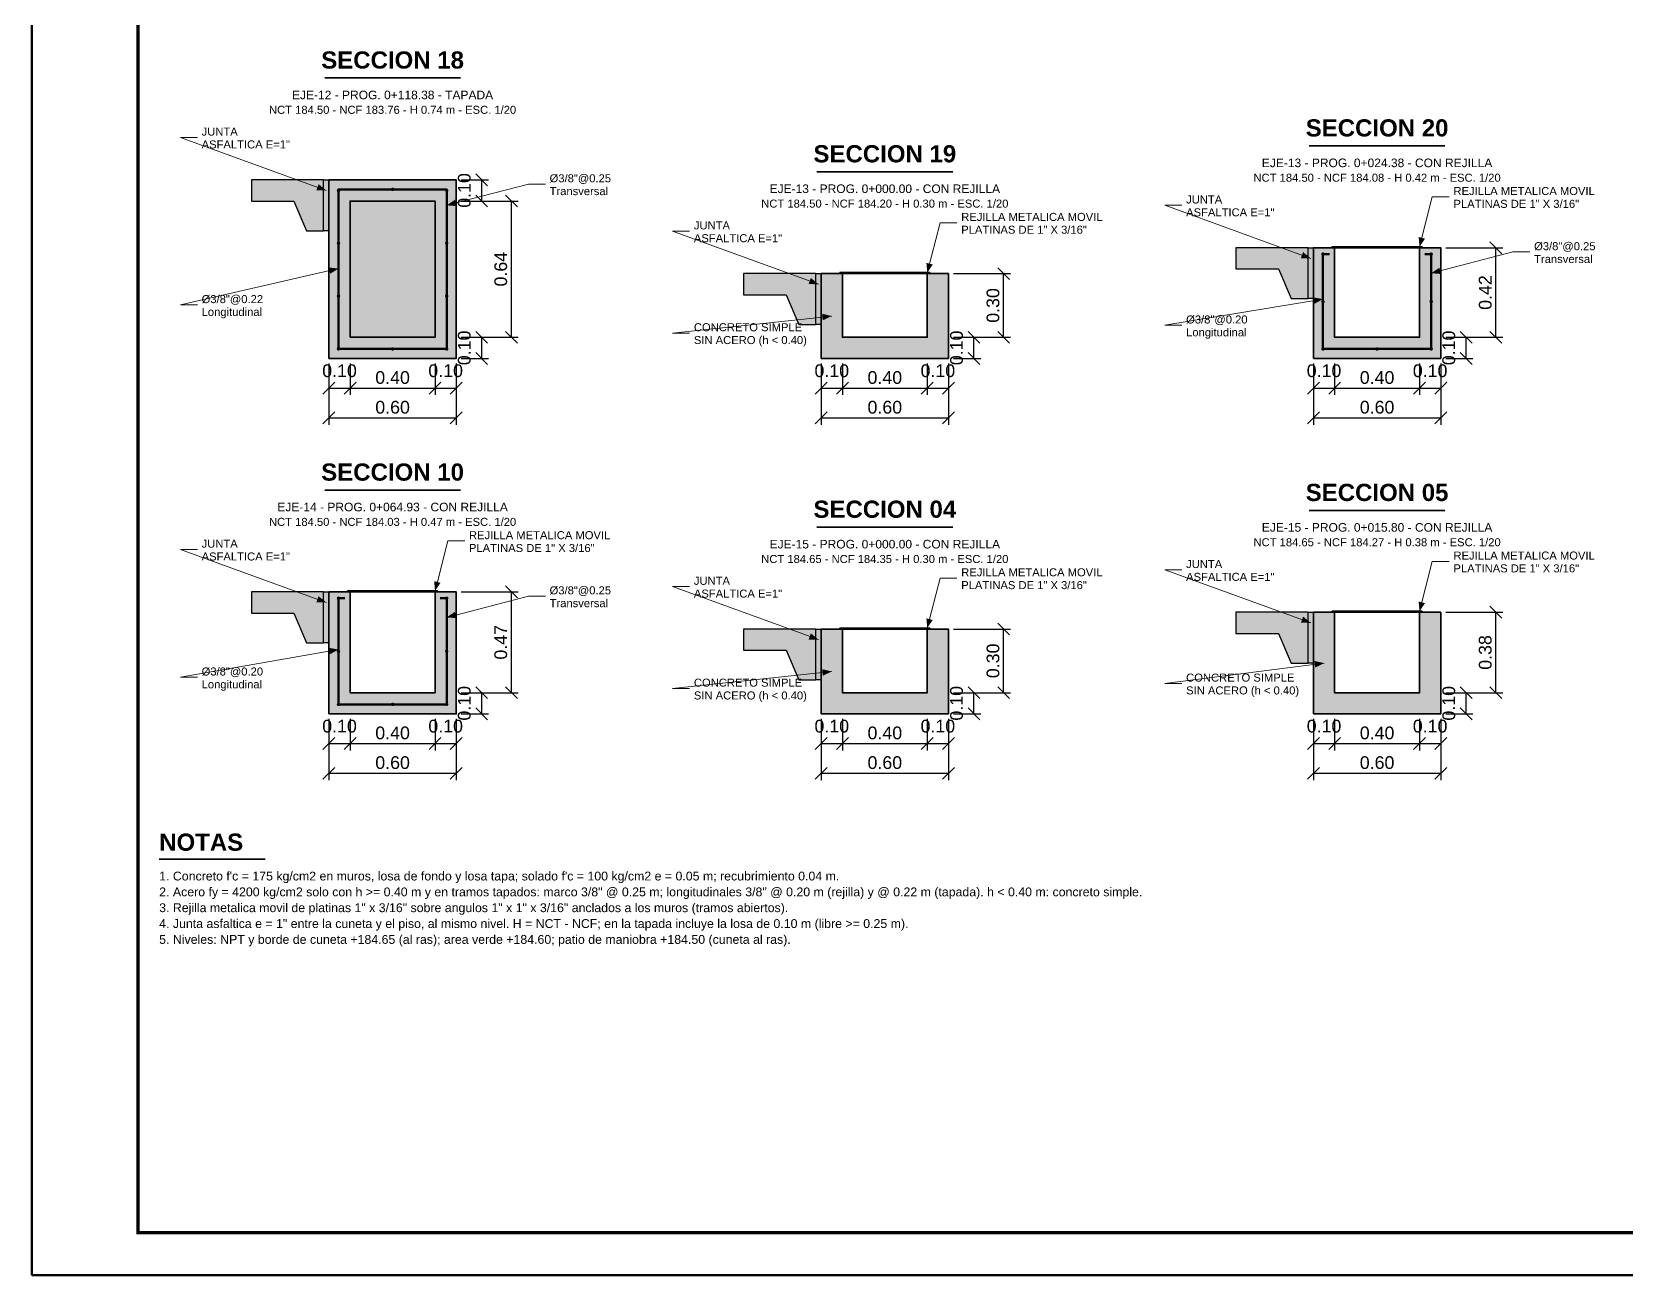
# Model space of a CAD drawing. Header units: metres. Extents: x 354768 to 355417, y 9249536 to 9250102.
# Drawn here: x 355367.98 to 355375.49, y 9249536 to 9249541.86 of the extents above; entities that cross this region are included whole.
import ezdxf
from ezdxf.enums import TextEntityAlignment as Align

# ---------------------------------------------------------------- set-up
doc = ezdxf.new("R2010")
doc.units = ezdxf.units.M
doc.header["$LTSCALE"] = 0.25
doc.layers.add('CONCRETO-ACHURADO', color=8, linetype='CONTINUOUS', true_color=0xe2e2e2)
for name, color, linetype, lineweight in [('COTAS', 94, 'CONTINUOUS', 18), ('LLAMADAS', 30, 'CONTINUOUS', 18), ('MARCO', 7, 'CONTINUOUS', 50), ('SEC-ABIERTA', 5, 'CONTINUOUS', 35), ('SEC-ACERO', 6, 'CONTINUOUS', 50), ('SEC-PISO', 8, 'CONTINUOUS', 25), ('SEC-REJILLA', 1, 'CONTINUOUS', 35), ('SEC-TAPADA', 3, 'CONTINUOUS', 35), ('TITULOS', 160, 'CONTINUOUS', 35)]:
    doc.layers.add(name, color=color, linetype=linetype, lineweight=lineweight)
for name, color, linetype in [('SEC-ACERO-LONG', 5, 'CONTINUOUS'), ('SEC-HUECO', 7, 'Continuous'), ('SEC-JUNTA', 8, 'CONTINUOUS'), ('TEXTOS', 7, 'CONTINUOUS'), ('TEXTOS-NOTAS', 7, 'CONTINUOUS')]:
    doc.layers.add(name, color=color, linetype=linetype)
doc.styles.get("Standard").update_dxf_attribs({"font": 'arial.ttf'})
doc.styles.add('TITULOS', font='arialbd.ttf')
doc.dimstyles.new('COT-20', dxfattribs={"dimscale": 0.02, "dimtxt": 3, "dimasz": 2.2, "dimexe": 1.6, "dimexo": 1.2, "dimgap": 1, "dimtad": 1, "dimzin": 0, "dimdsep": 46, "dimtxsty": 'Standard', "dimtsz": 1.4, "dimcen": 2.5, "dimclrd": 256, "dimclre": 256, "dimclrt": 7, "dimazin": 3, "dimtfac": 1, "dimtmove": 0, "dimatfit": 3})

msp = doc.modelspace()

# ---------------------------------------------------------------- hatches: boundary and pattern name
at = {"layer": 'CONCRETO-ACHURADO', "true_color": 0xe2e2e2}
h = msp.add_hatch(color=7, dxfattribs=at)
h.dxf.hatch_style = 1
h.paths.add_polyline_path([(355369.3496, 9249541.162), (355369.0096, 9249541.162), (355369.0096, 9249541.062), (355369.2096, 9249541.062), (355369.2696, 9249540.922), (355369.3496, 9249540.922)])
h = msp.add_hatch(color=7, dxfattribs=at)
h.dxf.hatch_style = 1
h.paths.add_polyline_path([(355369.375, 9249540.32), (355369.975, 9249540.32), (355369.975, 9249541.162), (355369.375, 9249541.162)])
h = msp.add_hatch(color=7, dxfattribs=at)
h.dxf.hatch_style = 1
h.paths.add_polyline_path([(355373.9896, 9249540.842), (355373.6496, 9249540.842), (355373.6496, 9249540.742), (355373.8496, 9249540.742), (355373.9096, 9249540.602), (355373.9896, 9249540.602)])
h = msp.add_hatch(color=7, dxfattribs=at)
h.dxf.hatch_style = 1
h.paths.add_polyline_path([(355374.015, 9249540.32), (355374.615, 9249540.32), (355374.615, 9249540.842), (355374.515, 9249540.842), (355374.515, 9249540.42), (355374.115, 9249540.42), (355374.115, 9249540.842), (355374.015, 9249540.842)])
h = msp.add_hatch(color=7, dxfattribs=at)
h.dxf.hatch_style = 1
h.paths.add_polyline_path([(355371.6696, 9249540.72), (355371.3296, 9249540.72), (355371.3296, 9249540.62), (355371.5296, 9249540.62), (355371.5896, 9249540.48), (355371.6696, 9249540.48)])
h = msp.add_hatch(color=7, dxfattribs=at)
h.dxf.hatch_style = 1
h.paths.add_polyline_path([(355371.695, 9249540.32), (355372.295, 9249540.32), (355372.295, 9249540.72), (355372.195, 9249540.72), (355372.195, 9249540.42), (355371.795, 9249540.42), (355371.795, 9249540.72), (355371.695, 9249540.72)])
h = msp.add_hatch(color=7, dxfattribs=at)
h.dxf.hatch_style = 1
h.paths.add_polyline_path([(355369.3496, 9249539.22), (355369.0096, 9249539.22), (355369.0096, 9249539.12), (355369.2096, 9249539.12), (355369.2696, 9249538.98), (355369.3496, 9249538.98)])
h = msp.add_hatch(color=7, dxfattribs=at)
h.dxf.hatch_style = 1
h.paths.add_polyline_path([(355369.375, 9249538.645), (355369.975, 9249538.645), (355369.975, 9249539.22), (355369.875, 9249539.22), (355369.875, 9249538.745), (355369.475, 9249538.745), (355369.475, 9249539.22), (355369.375, 9249539.22)])
h = msp.add_hatch(color=7, dxfattribs=at)
h.dxf.hatch_style = 1
h.paths.add_polyline_path([(355373.9896, 9249539.124), (355373.6496, 9249539.124), (355373.6496, 9249539.024), (355373.8496, 9249539.024), (355373.9096, 9249538.884), (355373.9896, 9249538.884)])
h = msp.add_hatch(color=7, dxfattribs=at)
h.dxf.hatch_style = 1
h.paths.add_polyline_path([(355374.015, 9249538.645), (355374.615, 9249538.645), (355374.615, 9249539.124), (355374.515, 9249539.124), (355374.515, 9249538.745), (355374.115, 9249538.745), (355374.115, 9249539.124), (355374.015, 9249539.124)])
h = msp.add_hatch(color=7, dxfattribs=at)
h.dxf.hatch_style = 1
h.paths.add_polyline_path([(355371.6696, 9249539.045), (355371.3296, 9249539.045), (355371.3296, 9249538.945), (355371.5296, 9249538.945), (355371.5896, 9249538.805), (355371.6696, 9249538.805)])
h = msp.add_hatch(color=7, dxfattribs=at)
h.dxf.hatch_style = 1
h.paths.add_polyline_path([(355371.695, 9249538.645), (355372.295, 9249538.645), (355372.295, 9249539.045), (355372.195, 9249539.045), (355372.195, 9249538.745), (355371.795, 9249538.745), (355371.795, 9249539.045), (355371.695, 9249539.045)])
at = {"layer": 'SEC-ACERO-LONG'}
h = msp.add_hatch(color=5, dxfattribs=at)
h.dxf.hatch_style = 1
edge = h.paths.add_edge_path()
edge.add_arc((355369.42, 9249541.112), 0.0085, 0, 360)
h = msp.add_hatch(color=5, dxfattribs=at)
h.dxf.hatch_style = 1
edge = h.paths.add_edge_path()
edge.add_arc((355369.675, 9249541.117), 0.0085, 0, 360)
h = msp.add_hatch(color=5, dxfattribs=at)
h.dxf.hatch_style = 1
edge = h.paths.add_edge_path()
edge.add_arc((355369.93, 9249541.112), 0.0085, 0, 360)
h = msp.add_hatch(color=5, dxfattribs=at)
h.dxf.hatch_style = 1
edge = h.paths.add_edge_path()
edge.add_arc((355369.42, 9249540.863), 0.0085, 0, 360)
h = msp.add_hatch(color=5, dxfattribs=at)
h.dxf.hatch_style = 1
edge = h.paths.add_edge_path()
edge.add_arc((355369.93, 9249540.863), 0.0085, 0, 360)
h = msp.add_hatch(color=5, dxfattribs=at)
h.dxf.hatch_style = 1
edge = h.paths.add_edge_path()
edge.add_arc((355374.06, 9249540.812), 0.0085, 0, 360)
h = msp.add_hatch(color=5, dxfattribs=at)
h.dxf.hatch_style = 1
edge = h.paths.add_edge_path()
edge.add_arc((355374.57, 9249540.812), 0.0085, 0, 360)
h = msp.add_hatch(color=5, dxfattribs=at)
h.dxf.hatch_style = 1
edge = h.paths.add_edge_path()
edge.add_arc((355369.42, 9249540.614), 0.0085, 0, 360)
h = msp.add_hatch(color=5, dxfattribs=at)
h.dxf.hatch_style = 1
edge = h.paths.add_edge_path()
edge.add_arc((355369.93, 9249540.614), 0.0085, 0, 360)
h = msp.add_hatch(color=5, dxfattribs=at)
h.dxf.hatch_style = 1
edge = h.paths.add_edge_path()
edge.add_arc((355374.06, 9249540.5885), 0.0085, 0, 360)
h = msp.add_hatch(color=5, dxfattribs=at)
h.dxf.hatch_style = 1
edge = h.paths.add_edge_path()
edge.add_arc((355374.57, 9249540.5885), 0.0085, 0, 360)
h = msp.add_hatch(color=5, dxfattribs=at)
h.dxf.hatch_style = 1
edge = h.paths.add_edge_path()
edge.add_arc((355369.42, 9249540.365), 0.0085, 0, 360)
h = msp.add_hatch(color=5, dxfattribs=at)
h.dxf.hatch_style = 1
edge = h.paths.add_edge_path()
edge.add_arc((355369.675, 9249540.365), 0.0085, 0, 360)
h = msp.add_hatch(color=5, dxfattribs=at)
h.dxf.hatch_style = 1
edge = h.paths.add_edge_path()
edge.add_arc((355369.93, 9249540.365), 0.0085, 0, 360)
h = msp.add_hatch(color=5, dxfattribs=at)
h.dxf.hatch_style = 1
edge = h.paths.add_edge_path()
edge.add_arc((355374.06, 9249540.365), 0.0085, 0, 360)
h = msp.add_hatch(color=5, dxfattribs=at)
h.dxf.hatch_style = 1
edge = h.paths.add_edge_path()
edge.add_arc((355374.315, 9249540.365), 0.0085, 0, 360)
h = msp.add_hatch(color=5, dxfattribs=at)
h.dxf.hatch_style = 1
edge = h.paths.add_edge_path()
edge.add_arc((355374.57, 9249540.365), 0.0085, 0, 360)
h = msp.add_hatch(color=5, dxfattribs=at)
h.dxf.hatch_style = 1
edge = h.paths.add_edge_path()
edge.add_arc((355369.42, 9249539.19), 0.0085, 0, 360)
h = msp.add_hatch(color=5, dxfattribs=at)
h.dxf.hatch_style = 1
edge = h.paths.add_edge_path()
edge.add_arc((355369.93, 9249539.19), 0.0085, 0, 360)
h = msp.add_hatch(color=5, dxfattribs=at)
h.dxf.hatch_style = 1
edge = h.paths.add_edge_path()
edge.add_arc((355369.42, 9249538.94), 0.0085, 0, 360)
h = msp.add_hatch(color=5, dxfattribs=at)
h.dxf.hatch_style = 1
edge = h.paths.add_edge_path()
edge.add_arc((355369.93, 9249538.94), 0.0085, 0, 360)
h = msp.add_hatch(color=5, dxfattribs=at)
h.dxf.hatch_style = 1
edge = h.paths.add_edge_path()
edge.add_arc((355369.42, 9249538.69), 0.0085, 0, 360)
h = msp.add_hatch(color=5, dxfattribs=at)
h.dxf.hatch_style = 1
edge = h.paths.add_edge_path()
edge.add_arc((355369.675, 9249538.69), 0.0085, 0, 360)
h = msp.add_hatch(color=5, dxfattribs=at)
h.dxf.hatch_style = 1
edge = h.paths.add_edge_path()
edge.add_arc((355369.93, 9249538.69), 0.0085, 0, 360)
at = {"layer": 'SEC-HUECO', "true_color": 0xffffff}
h = msp.add_hatch(color=7, dxfattribs=at)
h.dxf.hatch_style = 1
h.paths.add_polyline_path([(355369.475, 9249540.42), (355369.875, 9249540.42), (355369.875, 9249541.062), (355369.475, 9249541.062)])
at = {"layer": 'SEC-JUNTA', "true_color": 0x464646}
h = msp.add_hatch(color=7, dxfattribs=at)
h.dxf.hatch_style = 1
h.paths.add_polyline_path([(355369.3496, 9249541.162), (355369.375, 9249541.162), (355369.375, 9249540.922), (355369.3496, 9249540.922)])
h = msp.add_hatch(color=7, dxfattribs=at)
h.dxf.hatch_style = 1
h.paths.add_polyline_path([(355373.9896, 9249540.842), (355374.015, 9249540.842), (355374.015, 9249540.602), (355373.9896, 9249540.602)])
h = msp.add_hatch(color=7, dxfattribs=at)
h.dxf.hatch_style = 1
h.paths.add_polyline_path([(355371.6696, 9249540.72), (355371.695, 9249540.72), (355371.695, 9249540.48), (355371.6696, 9249540.48)])
h = msp.add_hatch(color=7, dxfattribs=at)
h.dxf.hatch_style = 1
h.paths.add_polyline_path([(355369.3496, 9249539.22), (355369.375, 9249539.22), (355369.375, 9249538.98), (355369.3496, 9249538.98)])
h = msp.add_hatch(color=7, dxfattribs=at)
h.dxf.hatch_style = 1
h.paths.add_polyline_path([(355373.9896, 9249539.124), (355374.015, 9249539.124), (355374.015, 9249538.884), (355373.9896, 9249538.884)])
h = msp.add_hatch(color=7, dxfattribs=at)
h.dxf.hatch_style = 1
h.paths.add_polyline_path([(355371.6696, 9249539.045), (355371.695, 9249539.045), (355371.695, 9249538.805), (355371.6696, 9249538.805)])

# ---------------------------------------------------------------- linework, layer by layer
at = {"layer": 'LLAMADAS'}
for p, q in [((355368.755, 9249541.362), (355368.675, 9249541.362)), ((355368.675, 9249541.362), (355369.3623, 9249541.112)), ((355370.315, 9249541.142), (355369.93, 9249541.042)), ((355370.395, 9249541.142), (355370.315, 9249541.142)), ((355373.395, 9249541.042), (355373.315, 9249541.042)), ((355373.315, 9249541.042), (355374.0023, 9249540.792)), ((355374.575, 9249541.082), (355374.515, 9249540.846)), ((355374.655, 9249541.082), (355374.575, 9249541.082)), ((355372.255, 9249540.96), (355372.195, 9249540.724)), ((355372.335, 9249540.96), (355372.255, 9249540.96)), ((355371.075, 9249540.92), (355370.995, 9249540.92)), ((355370.995, 9249540.92), (355371.6823, 9249540.67)), ((355374.955, 9249540.822), (355374.57, 9249540.722)), ((355375.035, 9249540.822), (355374.955, 9249540.822)), ((355368.675, 9249540.5726), (355369.42, 9249540.7439)), ((355368.755, 9249540.5726), (355368.675, 9249540.5726)), ((355373.315, 9249540.4766), (355374.06, 9249540.5999)), ((355370.995, 9249540.44), (355371.745, 9249540.52)), ((355371.075, 9249540.44), (355370.995, 9249540.44)), ((355373.395, 9249540.4766), (355373.315, 9249540.4766)), ((355369.935, 9249539.46), (355369.875, 9249539.224)), ((355370.015, 9249539.46), (355369.935, 9249539.46)), ((355368.755, 9249539.42), (355368.675, 9249539.42)), ((355368.675, 9249539.42), (355369.3623, 9249539.17)), ((355373.395, 9249539.324), (355373.315, 9249539.324)), ((355373.315, 9249539.324), (355374.0023, 9249539.074)), ((355374.575, 9249539.364), (355374.515, 9249539.128)), ((355374.655, 9249539.364), (355374.575, 9249539.364)), ((355371.075, 9249539.245), (355370.995, 9249539.245)), ((355370.995, 9249539.245), (355371.6823, 9249538.995)), ((355372.255, 9249539.285), (355372.195, 9249539.049)), ((355372.335, 9249539.285), (355372.255, 9249539.285)), ((355370.315, 9249539.2), (355369.93, 9249539.1)), ((355370.395, 9249539.2), (355370.315, 9249539.2)), ((355368.675, 9249538.8175), (355369.42, 9249538.9488)), ((355370.995, 9249538.765), (355371.745, 9249538.845)), ((355373.315, 9249538.7887), (355374.065, 9249538.8845)), ((355368.755, 9249538.8175), (355368.675, 9249538.8175)), ((355371.075, 9249538.765), (355370.995, 9249538.765)), ((355373.395, 9249538.7887), (355373.315, 9249538.7887))]:
    msp.add_line(p, q, dxfattribs=at)
for points in [[(355369.3623, 9249541.112), (355369.3262, 9249541.1416), (355369.3157, 9249541.1126)], [(355369.93, 9249541.042), (355369.9765, 9249541.0382), (355369.9687, 9249541.068)], [(355374.515, 9249540.846), (355374.5408, 9249540.8849), (355374.5109, 9249540.8925)], [(355374.0023, 9249540.792), (355373.9662, 9249540.8216), (355373.9557, 9249540.7926)], [(355369.42, 9249540.7439), (355369.3737, 9249540.7491), (355369.3806, 9249540.7191)], [(355372.195, 9249540.724), (355372.2208, 9249540.7629), (355372.1909, 9249540.7705)], [(355374.57, 9249540.722), (355374.6165, 9249540.7182), (355374.6087, 9249540.748)], [(355371.6823, 9249540.67), (355371.6462, 9249540.6996), (355371.6357, 9249540.6706)], [(355374.06, 9249540.5999), (355374.0141, 9249540.608), (355374.0191, 9249540.5776)], [(355371.745, 9249540.52), (355371.6996, 9249540.5307), (355371.7029, 9249540.5001)], [(355369.875, 9249539.224), (355369.9008, 9249539.2629), (355369.8709, 9249539.2705)], [(355369.3623, 9249539.17), (355369.3262, 9249539.1996), (355369.3157, 9249539.1706)], [(355374.515, 9249539.128), (355374.5408, 9249539.1669), (355374.5109, 9249539.1745)], [(355369.93, 9249539.1), (355369.9765, 9249539.0962), (355369.9687, 9249539.126)], [(355372.195, 9249539.049), (355372.2208, 9249539.0879), (355372.1909, 9249539.0955)], [(355374.0023, 9249539.074), (355373.9662, 9249539.1036), (355373.9557, 9249539.0746)], [(355371.6823, 9249538.995), (355371.6462, 9249539.0246), (355371.6357, 9249538.9956)], [(355369.42, 9249538.9488), (355369.374, 9249538.9563), (355369.3793, 9249538.926)], [(355371.745, 9249538.845), (355371.6996, 9249538.8557), (355371.7029, 9249538.8251)], [(355374.065, 9249538.8845), (355374.0194, 9249538.8942), (355374.0233, 9249538.8637)]]:
    msp.add_solid(points, dxfattribs=at)
at = {"layer": 'MARCO'}
msp.add_lwpolyline([(355367.975, 9249536), (355384.795, 9249536), (355384.795, 9249547.88), (355367.975, 9249547.88)], close=True, dxfattribs=at)
at = {"layer": 'MARCO', "const_width": 0.016}
msp.add_lwpolyline([(355368.475, 9249536.2), (355384.595, 9249536.2), (355384.595, 9249547.68), (355368.475, 9249547.68)], close=True, dxfattribs=at)
at = {"layer": 'SEC-ABIERTA'}
for points in [[(355374.015, 9249540.32), (355374.615, 9249540.32), (355374.615, 9249540.842), (355374.515, 9249540.842), (355374.515, 9249540.42), (355374.115, 9249540.42), (355374.115, 9249540.842), (355374.015, 9249540.842)], [(355371.695, 9249540.32), (355372.295, 9249540.32), (355372.295, 9249540.72), (355372.195, 9249540.72), (355372.195, 9249540.42), (355371.795, 9249540.42), (355371.795, 9249540.72), (355371.695, 9249540.72)], [(355369.375, 9249538.645), (355369.975, 9249538.645), (355369.975, 9249539.22), (355369.875, 9249539.22), (355369.875, 9249538.745), (355369.475, 9249538.745), (355369.475, 9249539.22), (355369.375, 9249539.22)], [(355374.015, 9249538.645), (355374.615, 9249538.645), (355374.615, 9249539.124), (355374.515, 9249539.124), (355374.515, 9249538.745), (355374.115, 9249538.745), (355374.115, 9249539.124), (355374.015, 9249539.124)], [(355371.695, 9249538.645), (355372.295, 9249538.645), (355372.295, 9249539.045), (355372.195, 9249539.045), (355372.195, 9249538.745), (355371.795, 9249538.745), (355371.795, 9249539.045), (355371.695, 9249539.045)]]:
    msp.add_lwpolyline(points, close=True, dxfattribs=at)
at = {"layer": 'SEC-ACERO'}
msp.add_lwpolyline([(355369.42, 9249540.365), (355369.93, 9249540.365), (355369.93, 9249541.117), (355369.42, 9249541.117)], close=True, dxfattribs=at)
for points in [[(355374.09, 9249540.812), (355374.06, 9249540.812), (355374.06, 9249540.365), (355374.57, 9249540.365), (355374.57, 9249540.812), (355374.54, 9249540.812)], [(355369.45, 9249539.19), (355369.42, 9249539.19), (355369.42, 9249538.69), (355369.93, 9249538.69), (355369.93, 9249539.19), (355369.9, 9249539.19)]]:
    msp.add_lwpolyline(points, dxfattribs=at)
at = {"layer": 'SEC-PISO'}
for points in [[(355369.3496, 9249541.162), (355369.0096, 9249541.162), (355369.0096, 9249541.062), (355369.2096, 9249541.062), (355369.2696, 9249540.922), (355369.3496, 9249540.922)], [(355369.3496, 9249541.162), (355369.375, 9249541.162), (355369.375, 9249540.922), (355369.3496, 9249540.922)], [(355373.9896, 9249540.842), (355373.6496, 9249540.842), (355373.6496, 9249540.742), (355373.8496, 9249540.742), (355373.9096, 9249540.602), (355373.9896, 9249540.602)], [(355373.9896, 9249540.842), (355374.015, 9249540.842), (355374.015, 9249540.602), (355373.9896, 9249540.602)], [(355371.6696, 9249540.72), (355371.3296, 9249540.72), (355371.3296, 9249540.62), (355371.5296, 9249540.62), (355371.5896, 9249540.48), (355371.6696, 9249540.48)], [(355371.6696, 9249540.72), (355371.695, 9249540.72), (355371.695, 9249540.48), (355371.6696, 9249540.48)], [(355369.3496, 9249539.22), (355369.0096, 9249539.22), (355369.0096, 9249539.12), (355369.2096, 9249539.12), (355369.2696, 9249538.98), (355369.3496, 9249538.98)], [(355369.3496, 9249539.22), (355369.375, 9249539.22), (355369.375, 9249538.98), (355369.3496, 9249538.98)], [(355373.9896, 9249539.124), (355373.6496, 9249539.124), (355373.6496, 9249539.024), (355373.8496, 9249539.024), (355373.9096, 9249538.884), (355373.9896, 9249538.884)], [(355373.9896, 9249539.124), (355374.015, 9249539.124), (355374.015, 9249538.884), (355373.9896, 9249538.884)], [(355371.6696, 9249539.045), (355371.3296, 9249539.045), (355371.3296, 9249538.945), (355371.5296, 9249538.945), (355371.5896, 9249538.805), (355371.6696, 9249538.805)], [(355371.6696, 9249539.045), (355371.695, 9249539.045), (355371.695, 9249538.805), (355371.6696, 9249538.805)]]:
    msp.add_lwpolyline(points, close=True, dxfattribs=at)
at = {"layer": 'SEC-REJILLA'}
for points in [[(355374.103, 9249540.842), (355374.527, 9249540.842), (355374.527, 9249540.8468), (355374.103, 9249540.8468)], [(355371.783, 9249540.72), (355372.207, 9249540.72), (355372.207, 9249540.7248), (355371.783, 9249540.7248)], [(355369.463, 9249539.22), (355369.887, 9249539.22), (355369.887, 9249539.2248), (355369.463, 9249539.2248)], [(355374.103, 9249539.124), (355374.527, 9249539.124), (355374.527, 9249539.1288), (355374.103, 9249539.1288)], [(355371.783, 9249539.045), (355372.207, 9249539.045), (355372.207, 9249539.0498), (355371.783, 9249539.0498)]]:
    msp.add_lwpolyline(points, close=True, dxfattribs=at)
for points in [[(355374.115, 9249540.8166), (355374.115, 9249540.842), (355374.1404, 9249540.842)], [(355374.515, 9249540.8166), (355374.515, 9249540.842), (355374.4896, 9249540.842)], [(355371.795, 9249540.6946), (355371.795, 9249540.72), (355371.8204, 9249540.72)], [(355372.195, 9249540.6946), (355372.195, 9249540.72), (355372.1696, 9249540.72)], [(355369.475, 9249539.1946), (355369.475, 9249539.22), (355369.5004, 9249539.22)], [(355369.875, 9249539.1946), (355369.875, 9249539.22), (355369.8496, 9249539.22)], [(355374.115, 9249539.0986), (355374.115, 9249539.124), (355374.1404, 9249539.124)], [(355374.515, 9249539.0986), (355374.515, 9249539.124), (355374.4896, 9249539.124)], [(355371.795, 9249539.0196), (355371.795, 9249539.045), (355371.8204, 9249539.045)], [(355372.195, 9249539.0196), (355372.195, 9249539.045), (355372.1696, 9249539.045)]]:
    msp.add_lwpolyline(points, dxfattribs=at)
at = {"layer": 'SEC-TAPADA'}
for points in [[(355369.375, 9249540.32), (355369.975, 9249540.32), (355369.975, 9249541.162), (355369.375, 9249541.162)], [(355369.475, 9249540.42), (355369.875, 9249540.42), (355369.875, 9249541.062), (355369.475, 9249541.062)]]:
    msp.add_lwpolyline(points, close=True, dxfattribs=at)
at = {"layer": 'TITULOS'}
for p, q in [((355369.355, 9249541.642), (355369.995, 9249541.642)), ((355373.995, 9249541.322), (355374.635, 9249541.322)), ((355371.675, 9249541.2), (355372.315, 9249541.2)), ((355369.355, 9249539.7), (355369.995, 9249539.7)), ((355373.995, 9249539.604), (355374.635, 9249539.604)), ((355371.675, 9249539.525), (355372.315, 9249539.525)), ((355368.575, 9249537.96), (355369.075, 9249537.96))]:
    msp.add_line(p, q, dxfattribs=at)

# ---------------------------------------------------------------- texts
at = {"layer": 'TEXTOS'}
for s, height, p in [('EJE-12 - PROG. 0+118.38 - TAPADA', 0.0405, (355369.675, 9249541.562)), ('NCT 184.50 - NCF 183.76 - H 0.74 m - ESC. 1/20', 0.0378, (355369.675, 9249541.492)), ('EJE-13 - PROG. 0+024.38 - CON REJILLA', 0.0405, (355374.315, 9249541.242)), ('NCT 184.50 - NCF 184.08 - H 0.42 m - ESC. 1/20', 0.0378, (355374.315, 9249541.172)), ('EJE-13 - PROG. 0+000.00 - CON REJILLA', 0.0405, (355371.995, 9249541.12)), ('NCT 184.50 - NCF 184.20 - H 0.30 m - ESC. 1/20', 0.0378, (355371.995, 9249541.05)), ('EJE-14 - PROG. 0+064.93 - CON REJILLA', 0.0405, (355369.675, 9249539.62)), ('NCT 184.50 - NCF 184.03 - H 0.47 m - ESC. 1/20', 0.0378, (355369.675, 9249539.55)), ('EJE-15 - PROG. 0+015.80 - CON REJILLA', 0.0405, (355374.315, 9249539.524)), ('EJE-15 - PROG. 0+000.00 - CON REJILLA', 0.0405, (355371.995, 9249539.445)), ('NCT 184.65 - NCF 184.27 - H 0.38 m - ESC. 1/20', 0.0378, (355374.315, 9249539.454)), ('NCT 184.65 - NCF 184.35 - H 0.30 m - ESC. 1/20', 0.0378, (355371.995, 9249539.375))]:
    msp.add_text(s, height=height, dxfattribs=at).set_placement(p, align=Align.MIDDLE_CENTER)
for s, p in [('JUNTA', (355368.775, 9249541.3704)), ('ASFALTICA E=1"', (355368.775, 9249541.31)), ('%%c3/8"@0.25', (355370.415, 9249541.1504)), ('Transversal', (355370.415, 9249541.09)), ('REJILLA METALICA MOVIL', (355374.675, 9249541.0904)), ('ASFALTICA E=1"', (355373.415, 9249540.99)), ('JUNTA', (355373.415, 9249541.0504)), ('PLATINAS DE 1" X 3/16"', (355374.675, 9249541.03)), ('JUNTA', (355371.095, 9249540.9284)), ('REJILLA METALICA MOVIL', (355372.355, 9249540.9684)), ('PLATINAS DE 1" X 3/16"', (355372.355, 9249540.908)), ('ASFALTICA E=1"', (355371.095, 9249540.868)), ('%%c3/8"@0.25', (355375.055, 9249540.8304)), ('Transversal', (355375.055, 9249540.77)), ('%%c3/8"@0.22', (355368.775, 9249540.581)), ('Longitudinal', (355368.775, 9249540.5206)), ('%%c3/8"@0.20', (355373.415, 9249540.485)), ('SIN ACERO (h < 0.40)', (355371.095, 9249540.388)), ('CONCRETO SIMPLE', (355371.095, 9249540.4484)), ('Longitudinal', (355373.415, 9249540.4246)), ('JUNTA', (355368.775, 9249539.4284)), ('REJILLA METALICA MOVIL', (355370.035, 9249539.4684)), ('PLATINAS DE 1" X 3/16"', (355370.035, 9249539.408)), ('ASFALTICA E=1"', (355368.775, 9249539.368)), ('JUNTA', (355373.415, 9249539.3324)), ('REJILLA METALICA MOVIL', (355374.675, 9249539.3724)), ('JUNTA', (355371.095, 9249539.2534)), ('REJILLA METALICA MOVIL', (355372.355, 9249539.2934)), ('ASFALTICA E=1"', (355373.415, 9249539.272)), ('PLATINAS DE 1" X 3/16"', (355374.675, 9249539.312)), ('%%c3/8"@0.25', (355370.415, 9249539.2084)), ('ASFALTICA E=1"', (355371.095, 9249539.193)), ('PLATINAS DE 1" X 3/16"', (355372.355, 9249539.233)), ('Transversal', (355370.415, 9249539.148)), ('%%c3/8"@0.20', (355368.775, 9249538.8259)), ('Longitudinal', (355368.775, 9249538.7655)), ('CONCRETO SIMPLE', (355371.095, 9249538.7734)), ('SIN ACERO (h < 0.40)', (355373.415, 9249538.7367)), ('CONCRETO SIMPLE', (355373.415, 9249538.7971)), ('SIN ACERO (h < 0.40)', (355371.095, 9249538.713))]:
    msp.add_text(s, height=0.0378, dxfattribs=at).set_placement(p)
at = {"layer": 'TEXTOS-NOTAS'}
for s, p in [("1. Concreto f'c = 175 kg/cm2 en muros, losa de fondo y losa tapa; solado f'c = 100 kg/cm2 e = 0.05 m; recubrimiento 0.04 m.", (355368.575, 9249537.86)), ('2. Acero fy = 4200 kg/cm2 solo con h >= 0.40 m y en tramos tapados: marco 3/8" @ 0.25 m; longitudinales 3/8" @ 0.20 m (rejilla) y @ 0.22 m (tapada). h < 0.40 m: concreto simple.', (355368.575, 9249537.7853)), ('3. Rejilla metalica movil de platinas 1" x 3/16" sobre angulos 1" x 1" x 3/16" anclados a los muros (tramos abiertos).', (355368.575, 9249537.7107)), ('4. Junta asfaltica e = 1" entre la cuneta y el piso, al mismo nivel. H = NCT - NCF; en la tapada incluye la losa de 0.10 m (libre >= 0.25 m).', (355368.575, 9249537.636)), ('5. Niveles: NPT y borde de cuneta +184.65 (al ras); area verde +184.60; patio de maniobra +184.50 (cuneta al ras).', (355368.575, 9249537.5613))]:
    msp.add_text(s, height=0.0416, dxfattribs=at).set_placement(p)
at = {"layer": 'TITULOS', "style": 'TITULOS'}
for s, p in [('SECCION 18', (355369.675, 9249541.662)), ('SECCION 20', (355374.315, 9249541.342)), ('SECCION 19', (355371.995, 9249541.22)), ('SECCION 10', (355369.675, 9249539.72)), ('SECCION 05', (355374.315, 9249539.624)), ('SECCION 04', (355371.995, 9249539.545))]:
    msp.add_text(s, height=0.081, dxfattribs=at).set_placement(p, align=Align.BOTTOM_CENTER)
msp.add_text('NOTAS', height=0.081, dxfattribs=at).set_placement((355368.575, 9249538))

# ---------------------------------------------------------------- dimensions: what is measured, and where the dimension line sits
at = {"layer": 'COTAS'}
for base, p1, p2 in [((355370.095, 9249541.062), (355369.975, 9249541.062), (355369.975, 9249541.162)), ((355370.235, 9249540.42), (355369.975, 9249540.42), (355369.975, 9249541.062)), ((355374.875, 9249540.42), (355374.615, 9249540.42), (355374.615, 9249540.842)), ((355372.555, 9249540.42), (355372.295, 9249540.42), (355372.295, 9249540.72)), ((355370.095, 9249540.32), (355369.975, 9249540.32), (355369.975, 9249540.42)), ((355372.415, 9249540.32), (355372.295, 9249540.32), (355372.295, 9249540.42)), ((355374.735, 9249540.32), (355374.615, 9249540.32), (355374.615, 9249540.42)), ((355370.235, 9249538.7450465113), (355369.975, 9249538.7450465113), (355369.975, 9249539.2200465109)), ((355374.875, 9249538.745), (355374.615, 9249538.745), (355374.615, 9249539.124)), ((355372.555, 9249538.745), (355372.295, 9249538.745), (355372.295, 9249539.045)), ((355370.095, 9249538.645), (355369.975, 9249538.645), (355369.975, 9249538.745)), ((355372.415, 9249538.645), (355372.295, 9249538.645), (355372.295, 9249538.745)), ((355374.735, 9249538.645), (355374.615, 9249538.645), (355374.615, 9249538.745))]:
    msp.add_linear_dim(base=base, p1=p1, p2=p2, angle=90, dimstyle='COT-20', dxfattribs=at).render()
for base, p1, p2 in [((355369.375, 9249540.18), (355369.375, 9249540.32), (355369.475, 9249540.32)), ((355369.375, 9249540.04), (355369.375, 9249540.32), (355369.975, 9249540.32)), ((355369.475, 9249540.18), (355369.475, 9249540.32), (355369.875, 9249540.32)), ((355369.875, 9249540.18), (355369.875, 9249540.32), (355369.975, 9249540.32)), ((355371.695, 9249540.18), (355371.695, 9249540.32), (355371.795, 9249540.32)), ((355371.695, 9249540.04), (355371.695, 9249540.32), (355372.295, 9249540.32)), ((355371.795, 9249540.18), (355371.795, 9249540.32), (355372.195, 9249540.32)), ((355372.195, 9249540.18), (355372.195, 9249540.32), (355372.295, 9249540.32)), ((355374.015, 9249540.18), (355374.015, 9249540.32), (355374.115, 9249540.32)), ((355374.015, 9249540.04), (355374.015, 9249540.32), (355374.615, 9249540.32)), ((355374.115, 9249540.18), (355374.115, 9249540.32), (355374.515, 9249540.32)), ((355374.515, 9249540.18), (355374.515, 9249540.32), (355374.615, 9249540.32)), ((355369.375, 9249538.505), (355369.375, 9249538.645), (355369.475, 9249538.645)), ((355369.375, 9249538.365), (355369.375, 9249538.645), (355369.975, 9249538.645)), ((355369.475, 9249538.505), (355369.475, 9249538.645), (355369.875, 9249538.645)), ((355369.875, 9249538.505), (355369.875, 9249538.645), (355369.975, 9249538.645)), ((355371.695, 9249538.505), (355371.695, 9249538.645), (355371.795, 9249538.645)), ((355371.695, 9249538.365), (355371.695, 9249538.645), (355372.295, 9249538.645)), ((355371.795, 9249538.505), (355371.795, 9249538.645), (355372.195, 9249538.645)), ((355372.195, 9249538.505), (355372.195, 9249538.645), (355372.295, 9249538.645)), ((355374.015, 9249538.505), (355374.015, 9249538.645), (355374.115, 9249538.645)), ((355374.015, 9249538.365), (355374.015, 9249538.645), (355374.615, 9249538.645)), ((355374.115, 9249538.505), (355374.115, 9249538.645), (355374.515, 9249538.645)), ((355374.515, 9249538.505), (355374.515, 9249538.645), (355374.615, 9249538.645))]:
    msp.add_linear_dim(base=base, p1=p1, p2=p2, dimstyle='COT-20', dxfattribs=at).render()

doc.saveas('drawing.dxf')
